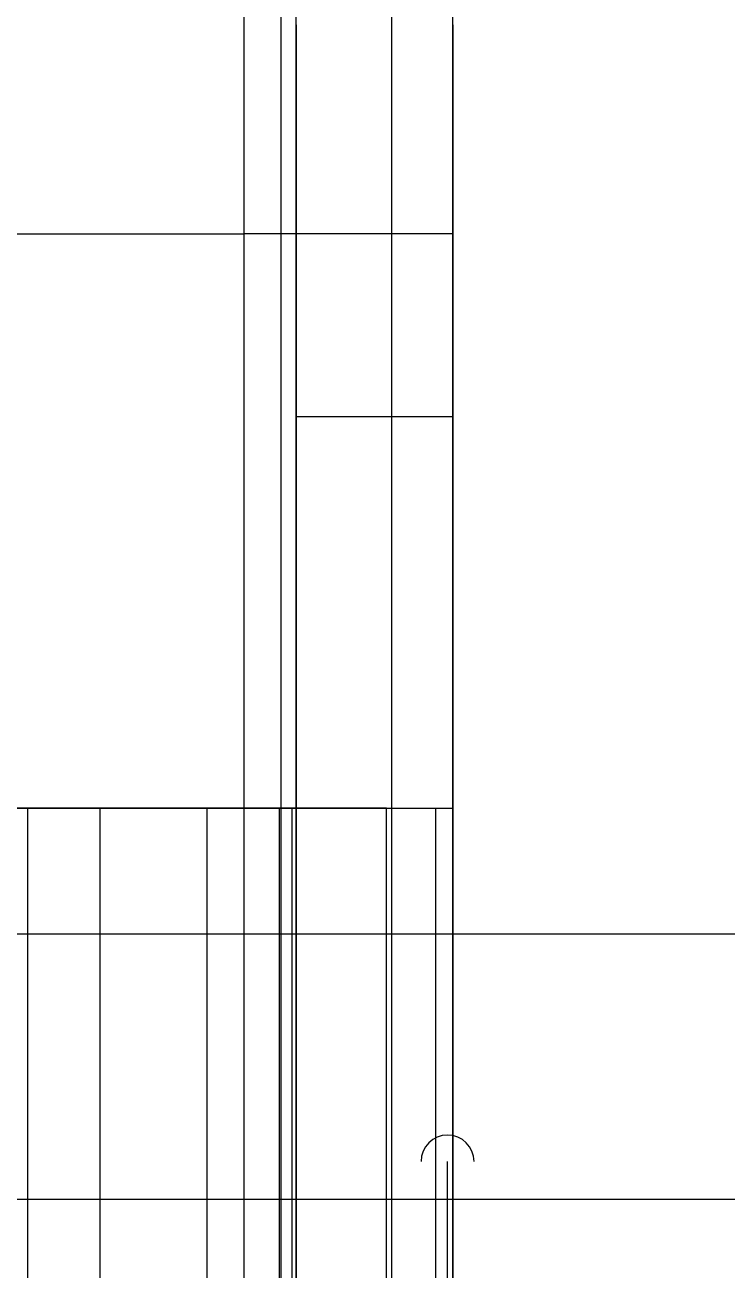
# Model space of a CAD drawing. Header units: inches. Extents: x 0 to 2.1, y -0.07 to 2.7.
# Drawn here: x 1.6177 to 1.6707, y -0.0053 to 0.0885 of the extents above; entities that cross this region are included whole.
import ezdxf

# ---------------------------------------------------------------- set-up
doc = ezdxf.new("R2010")
doc.units = ezdxf.units.IN
doc.header["$LTSCALE"] = 0.0393700787401575
doc.header["$MEASUREMENT"] = 0
for name, color, linetype, true_color in [('freetronics11$components', 254, 'Continuous', 0xe6e6e6), ('freetronics11$components$ghosts', 9, 'Continuous', 0xbebebe), ('freetronics11$pcb', 96, 'Continuous', 0x007f00), ('freetronics11$screen', 52, 'Continuous', 0xd7d71f)]:
    doc.layers.add(name, color=color, linetype=linetype, true_color=true_color)

msp = doc.modelspace()

# ---------------------------------------------------------------- linework, layer by layer
at = {"layer": 'freetronics11$components', "color": 254, "true_color": 0xe6e6e6}
for p, q in [((1.634251968503937, 0.1712179429270164, -0.1516474533226435), (1.634251968503937, -0.025632450773771, -0.1516474533226435)), ((1.634251968503937, 0.1712179429270164, -0.1516474533226435), (1.634251968503937, -0.025632450773771, -0.1516474533226435)), ((1.634251968503937, 0.1712179429270164, -0.1634584769446907), (1.634251968503937, -0.025632450773771, -0.1634584769446907)), ((1.634251968503937, 0.1712179429270164, -0.1634584769446907), (1.634251968503937, -0.025632450773771, -0.1634584769446907)), ((1.637035853469237, 0.1712179429270162, -0.1504943304139297), (1.637035853469237, -0.0256324507737647, -0.1504943304139297)), ((1.638188976377952, -0.025632450773771, -0.1477104454486277), (1.638188976377952, 0.1712179429270164, -0.1477104454486277)), ((1.638188976377952, -0.0256960429891476, -0.1278285556848482), (1.638188976377952, 0.1712179429270164, -0.1278285556848482)), ((1.638188976377952, -0.025632450773771, -0.1477104454486277), (1.638188976377952, 0.1712179429270164, -0.1477104454486277)), ((1.64538750836514, 0.1712179429270162, -0.1588459853098347), (1.64538750836514, -0.0256324507737647, -0.1588459853098347)), ((1.649999999999999, -0.025632450773771, -0.1477104454486277), (1.649999999999999, 0.1712179429270164, -0.1477104454486277)), ((1.649999999999999, -0.025632450773771, -0.1477104454486277), (1.649999999999999, 0.1712179429270164, -0.1477104454486277)), ((1.649999999999999, -0.0256960429891476, -0.1278285556848482), (1.649999999999999, 0.1712179429270164, -0.1278285556848482)), ((1.638188976377952, 0.0885407775726857, -0.1221198942675254), (1.638188976377952, 0.0294856594624495, -0.1221198942675254)), ((1.638188976377952, 0.0885407775726857, -0.1221198942675254), (1.638188976377952, 0.0294856594624495, -0.1221198942675254)), ((1.649999999999999, 0.0294856594624495, -0.1221198942675254), (1.649999999999999, 0.0885407775726857, -0.1221198942675254)), ((1.649999999999999, 0.0885407775726857, -0.1221198942675254), (1.649999999999999, 0.0294856594624495, -0.1221198942675254)), ((1.634251968503937, 0.0727609499689258, -0.1516474533226435), (1.370472440944882, 0.0727609499689258, -0.1516474533226435)), ((1.634251968503937, 0.0727609499689258, -0.1634584769446907), (1.370472440944882, 0.0727609499689258, -0.1634584769446907)), ((1.638188976377952, 0.0727609499689258, -0.1221198942675254), (1.638188976377952, 0.0727609499689258, -0.1477104454486277)), ((1.649999999999999, 0.0727609499689258, -0.1221198942675254), (1.649999999999999, 0.0727609499689258, -0.1477104454486277)), ((1.638188976377952, 0.0590132185175676, -0.1221198942675254), (1.649999999999999, 0.0590132185175676, -0.1221198942675254)), ((1.609857680494173, 0.0294856594624495, -0.079874731222171), (1.636941563499133, 0.0294856594624495, -0.1052112669364624)), ((1.636941563499133, 0.0294856594624495, -0.1052112669364624), (1.609857680494173, 0.0294856594624495, -0.079874731222171)), ((1.617926465479724, 0.0294856594624495, -0.0712494783065805), (1.617926465479724, -0.025632450773771, -0.0712494783065805)), ((1.645010348484645, 0.0294856594624495, -0.0965860140208718), (1.617926465479724, 0.0294856594624495, -0.0712494783065805)), ((1.645010348484645, 0.0294856594624495, -0.0965860140208718), (1.617926465479724, 0.0294856594624495, -0.0712494783065805)), ((1.617926465479724, 0.0294856594624495, -0.0712494783065805), (1.617926465479724, -0.025632450773771, -0.0712494783065805)), ((1.623399621996653, -0.0256324507737711, -0.0925429990793167), (1.623399621996653, 0.0294856594624494, -0.0925429990793167)), ((1.62555662345089, 0.0294856594624495, -0.0945608391494151), (1.642845506380658, 0.0294856594624495, -0.0945608391494151)), ((1.62775590551181, 0.0294856594624495, -0.0966182320451148), (1.62775590551181, 0.0294856594624495, -0.0804447609172616)), ((1.631468406982205, -0.0256324507737711, -0.0839177461637458), (1.631468406982205, 0.0294856594624494, -0.0839177461637458)), ((1.636941563499133, -0.025632450773771, -0.1052112669364624), (1.636941563499133, 0.0294856594624495, -0.1052112669364624)), ((1.636941563499133, -0.025632450773771, -0.1052112669364624), (1.636941563499133, 0.0294856594624495, -0.1052112669364624)), ((1.637863684693921, 0.029485659462456, -0.1065193358738142), (1.637863684693921, -0.0256324507737666, -0.1065193358738142)), ((1.638188976377952, 0.0294856594624495, -0.1080863512416592), (1.638188976377952, 0.0294856594624495, -0.1221198942675254)), ((1.638188976377952, 0.0294856594624495, -0.1221198942675254), (1.649999999999999, 0.0294856594624495, -0.1221198942675254)), ((1.638188976377952, 0.0294856594624495, -0.1080863512416592), (1.638188976377952, -0.025632450773771, -0.1080863512416592)), ((1.638188976377952, 0.0294856594624495, -0.1221198942675254), (1.638188976377952, 0.0294856594624495, -0.1080863512416592)), ((1.638188976377952, 0.0294856594624495, -0.1080863512416592), (1.638188976377952, -0.025632450773771, -0.1080863512416592)), ((1.638188976377952, 0.0294856594624495, -0.1221198942675254), (1.649999999999999, 0.0294856594624495, -0.1221198942675254)), ((1.645010348484645, -0.025632450773771, -0.0965860140208718), (1.645010348484645, 0.0294856594624495, -0.0965860140208718)), ((1.645010348484645, -0.025632450773771, -0.0965860140208718), (1.645010348484645, 0.0294856594624495, -0.0965860140208718)), ((1.648698833263876, 0.029485659462456, -0.1018182897702792), (1.648698833263876, -0.0256324507737666, -0.1018182897702792)), ((1.649999999999999, 0.0294856594624495, -0.1221198942675254), (1.649999999999999, 0.0294856594624495, -0.1080863512416592)), ((1.649999999999999, 0.0294856594624495, -0.1221198942675254), (1.649999999999999, 0.0294856594624495, -0.1080863512416592)), ((1.649999999999999, 0.0294856594624495, -0.1080863512416592), (1.649999999999999, -0.025632450773771, -0.1080863512416592)), ((1.649999999999999, 0.0294856594624495, -0.1080863512416592), (1.649999999999999, -0.025632450773771, -0.1080863512416592))]:
    msp.add_line(p, q, dxfattribs=at)
at = {"layer": 'freetronics11$components', "color": 254, "true_color": 0xe6e6e6, "extrusion": (0, 1, 0)}
for centre, radius, start, end in [((-1.634251968503937, -0.1477104454486277, 0.0727927460766227), 0.0039370078740157, 180, 270), ((-1.634251968503937, -0.1477104454486277, 0.0727927460766227), 0.015748031496063, 180, 270), ((-1.607168085499015, -0.0827498155273679, 0.0294856594624495), 0.0157480314960636, 90, 133.090847567), ((-1.607168085499015, -0.0827498155273679, 0.0294856594624495), 0.0157480314960636, 90.00000000000162, 133.090847567002), ((-1.634251968503937, -0.1080863512416592, 0.0294856594624495), 0.0039370078740157, 133.0908475670018, 180), ((-1.634251968503937, -0.1080863512416592, 0.0294856594624495), 0.0039370078740157, 133.0908475670018, 180), ((-1.634251968503937, -0.1080863512416592, 0.0294856594624495), 0.0157480314960636, 133.090847567, 180), ((-1.634251968503937, -0.1080863512416592, 0.0294856594624495), 0.0157480314960636, 133.090847567002, 180.0000000000018)]:
    msp.add_arc(centre, radius, start, end, dxfattribs=at)
at = {"layer": 'freetronics11$components$ghosts'}
msp.add_line((1.649606, -0.0522829999999998, -0.0645677542339978), (1.649606, 0.0028350000000002, -0.0645677542339978), dxfattribs=at)
msp.add_arc((1.649606, 0.0028350000000002, -0.0645677542339978), 0.002, 1.24e-14, 180, dxfattribs=at)
at = {"layer": 'freetronics11$pcb'}
for p, q in [((0.1000000000000008, 1e-16, -0.063), (2.000000000000002, 1e-16, -0.063)), ((0.1000000000000008, 1e-16), (2.000000000000002, 1e-16))]:
    msp.add_line(p, q, dxfattribs=at)
at = {"layer": 'freetronics11$screen'}
msp.add_line((0.1000000000000001, 0.0200000000000002, -0.0642037024644965), (1.89, 0.0200000000000002, -0.0642037024644965), dxfattribs=at)

doc.saveas('drawing.dxf')
